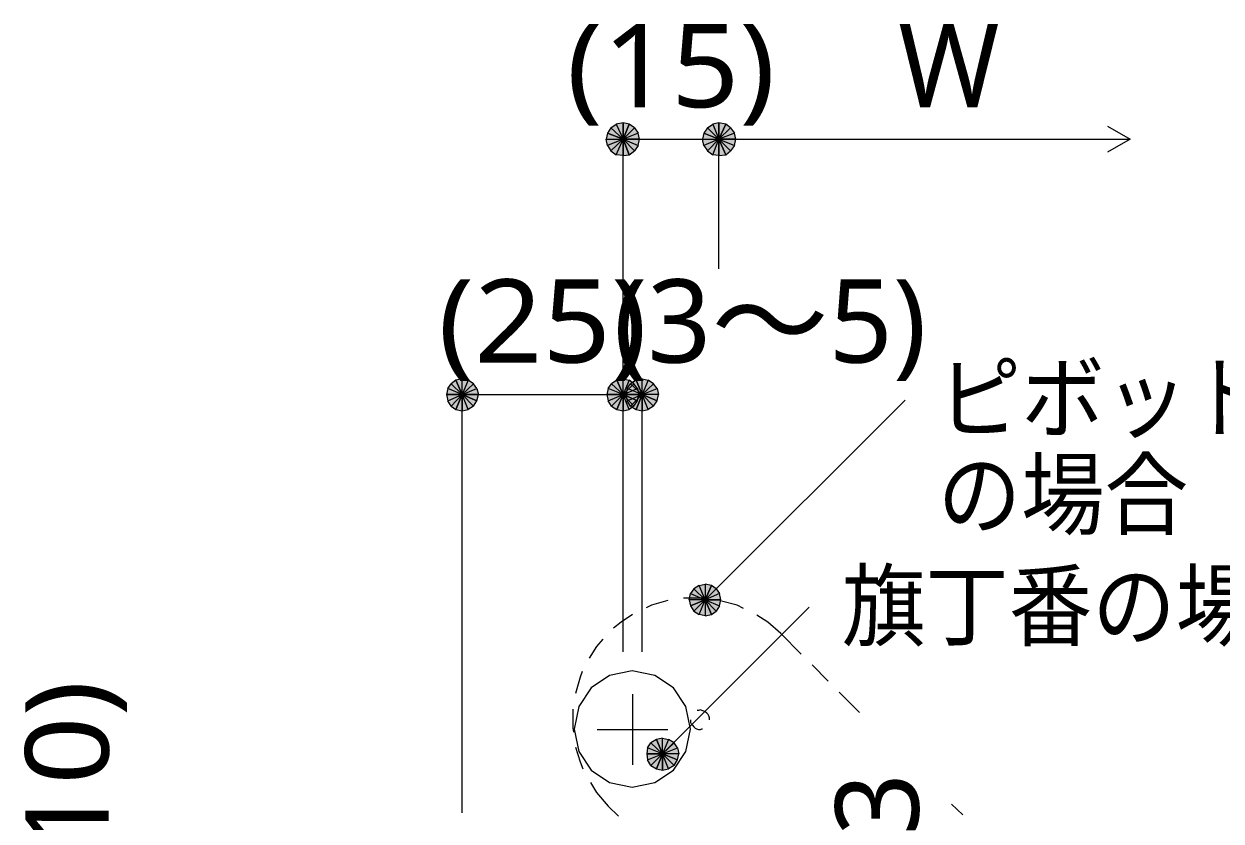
# Model space of a CAD drawing. Header units: millimetres. Extents: x 0 to 420, y 0 to 297.
# Drawn here: x 304.93 to 342.22, y 235.73 to 260.58 of the extents above; entities that cross this region are included whole.
import ezdxf
from ezdxf.enums import TextEntityAlignment as Align

# ---------------------------------------------------------------- set-up
doc = ezdxf.new("R2010")
doc.units = ezdxf.units.MM
doc.styles.add('kst32b', font='NotoSansJP-Variable.ttf')

msp = doc.modelspace()

# ---------------------------------------------------------------- hatches: boundary and pattern name
h = msp.add_hatch(color=7)
h.paths.add_polyline_path([(323.596, 257.492), (323.384, 257.45), (323.596, 256.984), (323.596, 257.492)])
h.paths.add_polyline_path([(323.384, 257.45), (323.596, 256.984), (323.215, 257.344), (323.384, 257.45)])
h.paths.add_polyline_path([(323.596, 256.984), (323.215, 257.344), (323.109, 257.175), (323.596, 256.984)])
for points in [[(323.787, 257.45), (323.596, 257.492), (323.596, 256.984), (323.787, 257.45)], [(326.792, 257.45), (326.58, 257.492), (326.58, 256.984), (326.792, 257.45)], [(318.389, 248.56), (318.579, 248.518), (318.579, 249.026), (318.389, 248.56)], [(323.405, 248.56), (323.596, 248.518), (323.596, 249.026), (323.405, 248.56)], [(323.998, 248.56), (324.189, 248.518), (324.189, 249.026), (323.998, 248.56)], [(325.691, 242.443), (325.797, 242.274), (326.157, 242.633), (325.691, 242.443)], [(324.633, 237.363), (324.824, 237.321), (324.824, 237.829), (324.633, 237.363)]]:
    msp.add_hatch(color=7).paths.add_polyline_path(points)
h = msp.add_hatch(color=7)
h.paths.add_polyline_path([(324.104, 256.984), (324.062, 257.175), (323.596, 256.984), (324.104, 256.984)])
h.paths.add_polyline_path([(324.062, 257.175), (323.596, 256.984), (323.956, 257.344), (324.062, 257.175)])
h.paths.add_polyline_path([(323.596, 256.984), (323.956, 257.344), (323.787, 257.45), (323.596, 256.984)])
h = msp.add_hatch(color=7)
h.paths.add_polyline_path([(326.58, 257.492), (326.39, 257.45), (326.58, 256.984), (326.58, 257.492)])
h.paths.add_polyline_path([(326.39, 257.45), (326.58, 256.984), (326.221, 257.344), (326.39, 257.45)])
h.paths.add_polyline_path([(326.58, 256.984), (326.221, 257.344), (326.115, 257.175), (326.58, 256.984)])
h = msp.add_hatch(color=7)
h.paths.add_polyline_path([(327.11, 256.984), (327.067, 257.175), (326.58, 256.984), (327.11, 256.984)])
h.paths.add_polyline_path([(327.067, 257.175), (326.58, 256.984), (326.94, 257.344), (327.067, 257.175)])
h.paths.add_polyline_path([(326.58, 256.984), (326.94, 257.344), (326.792, 257.45), (326.58, 256.984)])
h = msp.add_hatch(color=7)
h.paths.add_polyline_path([(323.109, 257.175), (323.067, 256.984), (323.596, 256.984), (323.109, 257.175)])
h.paths.add_polyline_path([(323.067, 256.984), (323.596, 256.984), (323.109, 256.794), (323.067, 256.984)])
h.paths.add_polyline_path([(323.596, 256.984), (323.109, 256.794), (323.215, 256.625), (323.596, 256.984)])
h = msp.add_hatch(color=7)
h.paths.add_polyline_path([(323.215, 256.625), (323.384, 256.498), (323.596, 256.984), (323.215, 256.625)])
h.paths.add_polyline_path([(323.384, 256.498), (323.596, 256.984), (323.596, 256.476), (323.384, 256.498)])
h.paths.add_polyline_path([(323.596, 256.984), (323.596, 256.476), (323.787, 256.498), (323.596, 256.984)])
h = msp.add_hatch(color=7)
h.paths.add_polyline_path([(323.787, 256.498), (323.956, 256.625), (323.596, 256.984), (323.787, 256.498)])
h.paths.add_polyline_path([(323.956, 256.625), (323.596, 256.984), (324.062, 256.794), (323.956, 256.625)])
h.paths.add_polyline_path([(323.596, 256.984), (324.062, 256.794), (324.104, 256.984), (323.596, 256.984)])
h = msp.add_hatch(color=7)
h.paths.add_polyline_path([(326.115, 257.175), (326.073, 256.984), (326.58, 256.984), (326.115, 257.175)])
h.paths.add_polyline_path([(326.073, 256.984), (326.58, 256.984), (326.115, 256.794), (326.073, 256.984)])
h.paths.add_polyline_path([(326.58, 256.984), (326.115, 256.794), (326.221, 256.625), (326.58, 256.984)])
h = msp.add_hatch(color=7)
h.paths.add_polyline_path([(326.221, 256.625), (326.39, 256.498), (326.58, 256.984), (326.221, 256.625)])
h.paths.add_polyline_path([(326.39, 256.498), (326.58, 256.984), (326.58, 256.476), (326.39, 256.498)])
h.paths.add_polyline_path([(326.58, 256.984), (326.58, 256.476), (326.792, 256.498), (326.58, 256.984)])
h = msp.add_hatch(color=7)
h.paths.add_polyline_path([(326.792, 256.498), (326.94, 256.625), (326.58, 256.984), (326.792, 256.498)])
h.paths.add_polyline_path([(326.94, 256.625), (326.58, 256.984), (327.067, 256.794), (326.94, 256.625)])
h.paths.add_polyline_path([(326.58, 256.984), (327.067, 256.794), (327.11, 256.984), (326.58, 256.984)])
h = msp.add_hatch(color=7)
h.paths.add_polyline_path([(318.389, 249.47), (318.241, 249.364), (318.579, 249.026), (318.389, 249.47)])
h.paths.add_polyline_path([(318.241, 249.364), (318.579, 249.026), (318.135, 249.216), (318.241, 249.364)])
h.paths.add_polyline_path([(318.579, 249.026), (318.135, 249.216), (318.093, 249.026), (318.579, 249.026)])
h = msp.add_hatch(color=7)
h.paths.add_polyline_path([(318.939, 249.364), (318.77, 249.47), (318.579, 249.026), (318.939, 249.364)])
h.paths.add_polyline_path([(318.77, 249.47), (318.579, 249.026), (318.579, 249.513), (318.77, 249.47)])
h.paths.add_polyline_path([(318.579, 249.026), (318.579, 249.513), (318.389, 249.47), (318.579, 249.026)])
h = msp.add_hatch(color=7)
h.paths.add_polyline_path([(323.405, 249.47), (323.236, 249.364), (323.596, 249.026), (323.405, 249.47)])
h.paths.add_polyline_path([(323.236, 249.364), (323.596, 249.026), (323.13, 249.216), (323.236, 249.364)])
h.paths.add_polyline_path([(323.596, 249.026), (323.13, 249.216), (323.088, 249.026), (323.596, 249.026)])
h = msp.add_hatch(color=7)
h.paths.add_polyline_path([(323.935, 249.364), (323.787, 249.47), (323.596, 249.026), (323.935, 249.364)])
h.paths.add_polyline_path([(323.787, 249.47), (323.596, 249.026), (323.596, 249.513), (323.787, 249.47)])
h.paths.add_polyline_path([(323.596, 249.026), (323.596, 249.513), (323.405, 249.47), (323.596, 249.026)])
h = msp.add_hatch(color=7)
h.paths.add_polyline_path([(323.998, 249.47), (323.829, 249.364), (324.189, 249.026), (323.998, 249.47)])
h.paths.add_polyline_path([(323.829, 249.364), (324.189, 249.026), (323.723, 249.216), (323.829, 249.364)])
h.paths.add_polyline_path([(324.189, 249.026), (323.723, 249.216), (323.681, 249.026), (324.189, 249.026)])
h = msp.add_hatch(color=7)
h.paths.add_polyline_path([(324.548, 249.364), (324.379, 249.47), (324.189, 249.026), (324.548, 249.364)])
h.paths.add_polyline_path([(324.379, 249.47), (324.189, 249.026), (324.189, 249.513), (324.379, 249.47)])
h.paths.add_polyline_path([(324.189, 249.026), (324.189, 249.513), (323.998, 249.47), (324.189, 249.026)])
h = msp.add_hatch(color=7)
h.paths.add_polyline_path([(319.045, 248.835), (319.087, 249.026), (318.579, 249.026), (319.045, 248.835)])
h.paths.add_polyline_path([(319.087, 249.026), (318.579, 249.026), (319.045, 249.216), (319.087, 249.026)])
h.paths.add_polyline_path([(318.579, 249.026), (319.045, 249.216), (318.939, 249.364), (318.579, 249.026)])
h = msp.add_hatch(color=7)
h.paths.add_polyline_path([(324.041, 248.835), (324.083, 249.026), (323.596, 249.026), (324.041, 248.835)])
h.paths.add_polyline_path([(324.083, 249.026), (323.596, 249.026), (324.041, 249.216), (324.083, 249.026)])
h.paths.add_polyline_path([(323.596, 249.026), (324.041, 249.216), (323.935, 249.364), (323.596, 249.026)])
h = msp.add_hatch(color=7)
h.paths.add_polyline_path([(324.654, 248.835), (324.697, 249.026), (324.189, 249.026), (324.654, 248.835)])
h.paths.add_polyline_path([(324.697, 249.026), (324.189, 249.026), (324.654, 249.216), (324.697, 249.026)])
h.paths.add_polyline_path([(324.189, 249.026), (324.654, 249.216), (324.548, 249.364), (324.189, 249.026)])
h = msp.add_hatch(color=7)
h.paths.add_polyline_path([(318.093, 249.026), (318.135, 248.835), (318.579, 249.026), (318.093, 249.026)])
h.paths.add_polyline_path([(318.135, 248.835), (318.579, 249.026), (318.241, 248.666), (318.135, 248.835)])
h.paths.add_polyline_path([(318.579, 249.026), (318.241, 248.666), (318.389, 248.56), (318.579, 249.026)])
h = msp.add_hatch(color=7)
h.paths.add_polyline_path([(318.579, 248.518), (318.77, 248.56), (318.579, 249.026), (318.579, 248.518)])
h.paths.add_polyline_path([(318.77, 248.56), (318.579, 249.026), (318.939, 248.666), (318.77, 248.56)])
h.paths.add_polyline_path([(318.579, 249.026), (318.939, 248.666), (319.045, 248.835), (318.579, 249.026)])
h = msp.add_hatch(color=7)
h.paths.add_polyline_path([(323.088, 249.026), (323.13, 248.835), (323.596, 249.026), (323.088, 249.026)])
h.paths.add_polyline_path([(323.13, 248.835), (323.596, 249.026), (323.236, 248.666), (323.13, 248.835)])
h.paths.add_polyline_path([(323.596, 249.026), (323.236, 248.666), (323.405, 248.56), (323.596, 249.026)])
h = msp.add_hatch(color=7)
h.paths.add_polyline_path([(323.596, 248.518), (323.787, 248.56), (323.596, 249.026), (323.596, 248.518)])
h.paths.add_polyline_path([(323.787, 248.56), (323.596, 249.026), (323.935, 248.666), (323.787, 248.56)])
h.paths.add_polyline_path([(323.596, 249.026), (323.935, 248.666), (324.041, 248.835), (323.596, 249.026)])
h = msp.add_hatch(color=7)
h.paths.add_polyline_path([(323.681, 249.026), (323.723, 248.835), (324.189, 249.026), (323.681, 249.026)])
h.paths.add_polyline_path([(323.723, 248.835), (324.189, 249.026), (323.829, 248.666), (323.723, 248.835)])
h.paths.add_polyline_path([(324.189, 249.026), (323.829, 248.666), (323.998, 248.56), (324.189, 249.026)])
h = msp.add_hatch(color=7)
h.paths.add_polyline_path([(324.189, 248.518), (324.379, 248.56), (324.189, 249.026), (324.189, 248.518)])
h.paths.add_polyline_path([(324.379, 248.56), (324.189, 249.026), (324.548, 248.666), (324.379, 248.56)])
h.paths.add_polyline_path([(324.189, 249.026), (324.548, 248.666), (324.654, 248.835), (324.189, 249.026)])
h = msp.add_hatch(color=7)
h.paths.add_polyline_path([(326.348, 243.078), (326.157, 243.12), (326.157, 242.633), (326.348, 243.078)])
h.paths.add_polyline_path([(326.157, 243.12), (326.157, 242.633), (325.967, 243.078), (326.157, 243.12)])
h.paths.add_polyline_path([(326.157, 242.633), (325.967, 243.078), (325.797, 242.972), (326.157, 242.633)])
h = msp.add_hatch(color=7)
h.paths.add_polyline_path([(325.797, 242.972), (325.691, 242.824), (326.157, 242.633), (325.797, 242.972)])
h.paths.add_polyline_path([(325.691, 242.824), (326.157, 242.633), (325.649, 242.633), (325.691, 242.824)])
h.paths.add_polyline_path([(326.157, 242.633), (325.649, 242.633), (325.691, 242.443), (326.157, 242.633)])
h = msp.add_hatch(color=7)
h.paths.add_polyline_path([(326.644, 242.633), (326.602, 242.824), (326.157, 242.633), (326.644, 242.633)])
h.paths.add_polyline_path([(326.602, 242.824), (326.157, 242.633), (326.496, 242.972), (326.602, 242.824)])
h.paths.add_polyline_path([(326.157, 242.633), (326.496, 242.972), (326.348, 243.078), (326.157, 242.633)])
h = msp.add_hatch(color=7)
h.paths.add_polyline_path([(325.797, 242.274), (325.967, 242.168), (326.157, 242.633), (325.797, 242.274)])
h.paths.add_polyline_path([(325.967, 242.168), (326.157, 242.633), (326.157, 242.125), (325.967, 242.168)])
h.paths.add_polyline_path([(326.157, 242.633), (326.157, 242.125), (326.348, 242.168), (326.157, 242.633)])
h = msp.add_hatch(color=7)
h.paths.add_polyline_path([(326.348, 242.168), (326.496, 242.274), (326.157, 242.633), (326.348, 242.168)])
h.paths.add_polyline_path([(326.496, 242.274), (326.157, 242.633), (326.602, 242.443), (326.496, 242.274)])
h.paths.add_polyline_path([(326.157, 242.633), (326.602, 242.443), (326.644, 242.633), (326.157, 242.633)])
h = msp.add_hatch(color=7)
h.paths.add_polyline_path([(324.633, 238.273), (324.464, 238.167), (324.824, 237.829), (324.633, 238.273)])
h.paths.add_polyline_path([(324.464, 238.167), (324.824, 237.829), (324.358, 238.019), (324.464, 238.167)])
h.paths.add_polyline_path([(324.824, 237.829), (324.358, 238.019), (324.337, 237.829), (324.824, 237.829)])
h = msp.add_hatch(color=7)
h.paths.add_polyline_path([(325.184, 238.167), (325.014, 238.273), (324.824, 237.829), (325.184, 238.167)])
h.paths.add_polyline_path([(325.014, 238.273), (324.824, 237.829), (324.824, 238.315), (325.014, 238.273)])
h.paths.add_polyline_path([(324.824, 237.829), (324.824, 238.315), (324.633, 238.273), (324.824, 237.829)])
h = msp.add_hatch(color=7)
h.paths.add_polyline_path([(325.289, 237.638), (325.332, 237.829), (324.824, 237.829), (325.289, 237.638)])
h.paths.add_polyline_path([(325.332, 237.829), (324.824, 237.829), (325.289, 238.019), (325.332, 237.829)])
h.paths.add_polyline_path([(324.824, 237.829), (325.289, 238.019), (325.184, 238.167), (324.824, 237.829)])
h = msp.add_hatch(color=7)
h.paths.add_polyline_path([(324.337, 237.829), (324.358, 237.638), (324.824, 237.829), (324.337, 237.829)])
h.paths.add_polyline_path([(324.358, 237.638), (324.824, 237.829), (324.464, 237.469), (324.358, 237.638)])
h.paths.add_polyline_path([(324.824, 237.829), (324.464, 237.469), (324.633, 237.363), (324.824, 237.829)])
h = msp.add_hatch(color=7)
h.paths.add_polyline_path([(324.824, 237.321), (325.014, 237.363), (324.824, 237.829), (324.824, 237.321)])
h.paths.add_polyline_path([(325.014, 237.363), (324.824, 237.829), (325.184, 237.469), (325.014, 237.363)])
h.paths.add_polyline_path([(324.824, 237.829), (325.184, 237.469), (325.289, 237.638), (324.824, 237.829)])

# ---------------------------------------------------------------- linework, layer by layer
at = {"lineweight": 0}
for points in [[(323.596, 256.984), (323.215, 257.344), (323.109, 257.175)], [(323.384, 257.45), (323.596, 256.984), (323.215, 257.344)], [(323.596, 257.492), (323.384, 257.45), (323.596, 256.984)], [(323.787, 257.45), (323.596, 257.492), (323.596, 256.984)], [(323.596, 256.984), (323.956, 257.344), (323.787, 257.45)], [(324.062, 257.175), (323.596, 256.984), (323.956, 257.344)], [(326.58, 256.984), (326.221, 257.344), (326.115, 257.175)], [(326.39, 257.45), (326.58, 256.984), (326.221, 257.344)], [(326.58, 257.492), (326.39, 257.45), (326.58, 256.984)], [(326.792, 257.45), (326.58, 257.492), (326.58, 256.984)], [(326.58, 256.984), (326.94, 257.344), (326.792, 257.45)], [(327.067, 257.175), (326.58, 256.984), (326.94, 257.344)], [(323.109, 257.175), (323.067, 256.984), (323.596, 256.984)], [(323.067, 256.984), (323.596, 256.984), (323.109, 256.794)], [(323.596, 256.984), (323.109, 256.794), (323.215, 256.625)], [(323.215, 256.625), (323.384, 256.498), (323.596, 256.984)], [(323.384, 256.498), (323.596, 256.984), (323.596, 256.476)], [(324.104, 256.984), (324.062, 257.175), (323.596, 256.984)], [(323.596, 256.984), (323.596, 256.476), (323.787, 256.498)], [(323.787, 256.498), (323.956, 256.625), (323.596, 256.984)], [(323.956, 256.625), (323.596, 256.984), (324.062, 256.794)], [(323.596, 256.984), (324.062, 256.794), (324.104, 256.984)], [(326.115, 257.175), (326.073, 256.984), (326.58, 256.984)], [(326.073, 256.984), (326.58, 256.984), (326.115, 256.794)], [(326.58, 256.984), (326.115, 256.794), (326.221, 256.625)], [(326.221, 256.625), (326.39, 256.498), (326.58, 256.984)], [(326.39, 256.498), (326.58, 256.984), (326.58, 256.476)], [(327.11, 256.984), (327.067, 257.175), (326.58, 256.984)], [(326.58, 256.984), (326.58, 256.476), (326.792, 256.498)], [(326.792, 256.498), (326.94, 256.625), (326.58, 256.984)], [(326.94, 256.625), (326.58, 256.984), (327.067, 256.794)], [(326.58, 256.984), (327.067, 256.794), (327.11, 256.984)], [(318.389, 249.47), (318.241, 249.364), (318.579, 249.026)], [(318.579, 249.026), (318.579, 249.513), (318.389, 249.47)], [(318.77, 249.47), (318.579, 249.026), (318.579, 249.513)], [(318.939, 249.364), (318.77, 249.47), (318.579, 249.026)], [(323.405, 249.47), (323.236, 249.364), (323.596, 249.026)], [(323.596, 249.026), (323.596, 249.513), (323.405, 249.47)], [(323.787, 249.47), (323.596, 249.026), (323.596, 249.513)], [(323.935, 249.364), (323.787, 249.47), (323.596, 249.026)], [(323.998, 249.47), (323.829, 249.364), (324.189, 249.026)], [(324.189, 249.026), (324.189, 249.513), (323.998, 249.47)], [(324.379, 249.47), (324.189, 249.026), (324.189, 249.513)], [(324.548, 249.364), (324.379, 249.47), (324.189, 249.026)], [(318.579, 249.026), (318.135, 249.216), (318.093, 249.026)], [(318.241, 249.364), (318.579, 249.026), (318.135, 249.216)], [(318.579, 249.026), (319.045, 249.216), (318.939, 249.364)], [(319.087, 249.026), (318.579, 249.026), (319.045, 249.216)], [(323.596, 249.026), (323.13, 249.216), (323.088, 249.026)], [(323.236, 249.364), (323.596, 249.026), (323.13, 249.216)], [(323.596, 249.026), (324.041, 249.216), (323.935, 249.364)], [(324.083, 249.026), (323.596, 249.026), (324.041, 249.216)], [(324.189, 249.026), (323.723, 249.216), (323.681, 249.026)], [(323.829, 249.364), (324.189, 249.026), (323.723, 249.216)], [(324.189, 249.026), (324.654, 249.216), (324.548, 249.364)], [(324.697, 249.026), (324.189, 249.026), (324.654, 249.216)], [(318.093, 249.026), (318.135, 248.835), (318.579, 249.026)], [(318.135, 248.835), (318.579, 249.026), (318.241, 248.666)], [(318.579, 249.026), (318.241, 248.666), (318.389, 248.56)], [(318.389, 248.56), (318.579, 248.518), (318.579, 249.026)], [(318.579, 248.518), (318.77, 248.56), (318.579, 249.026)], [(318.77, 248.56), (318.579, 249.026), (318.939, 248.666)], [(318.579, 249.026), (318.939, 248.666), (319.045, 248.835)], [(319.045, 248.835), (319.087, 249.026), (318.579, 249.026)], [(323.088, 249.026), (323.13, 248.835), (323.596, 249.026)], [(323.13, 248.835), (323.596, 249.026), (323.236, 248.666)], [(323.596, 249.026), (323.236, 248.666), (323.405, 248.56)], [(323.405, 248.56), (323.596, 248.518), (323.596, 249.026)], [(323.596, 248.518), (323.787, 248.56), (323.596, 249.026)], [(323.787, 248.56), (323.596, 249.026), (323.935, 248.666)], [(323.596, 249.026), (323.935, 248.666), (324.041, 248.835)], [(324.041, 248.835), (324.083, 249.026), (323.596, 249.026)], [(323.681, 249.026), (323.723, 248.835), (324.189, 249.026)], [(323.723, 248.835), (324.189, 249.026), (323.829, 248.666)], [(324.189, 249.026), (323.829, 248.666), (323.998, 248.56)], [(323.998, 248.56), (324.189, 248.518), (324.189, 249.026)], [(324.189, 248.518), (324.379, 248.56), (324.189, 249.026)], [(324.379, 248.56), (324.189, 249.026), (324.548, 248.666)], [(324.189, 249.026), (324.548, 248.666), (324.654, 248.835)], [(324.654, 248.835), (324.697, 249.026), (324.189, 249.026)], [(326.157, 243.12), (326.157, 242.633), (325.967, 243.078)], [(326.348, 243.078), (326.157, 243.12), (326.157, 242.633)], [(325.691, 242.824), (326.157, 242.633), (325.649, 242.633)], [(325.797, 242.972), (325.691, 242.824), (326.157, 242.633)], [(326.157, 242.633), (325.967, 243.078), (325.797, 242.972)], [(326.157, 242.633), (326.496, 242.972), (326.348, 243.078)], [(326.602, 242.824), (326.157, 242.633), (326.496, 242.972)], [(326.644, 242.633), (326.602, 242.824), (326.157, 242.633)], [(326.157, 242.633), (325.649, 242.633), (325.691, 242.443)], [(325.691, 242.443), (325.797, 242.274), (326.157, 242.633)], [(325.797, 242.274), (325.967, 242.168), (326.157, 242.633)], [(325.967, 242.168), (326.157, 242.633), (326.157, 242.125)], [(326.157, 242.633), (326.157, 242.125), (326.348, 242.168)], [(326.348, 242.168), (326.496, 242.274), (326.157, 242.633)], [(326.496, 242.274), (326.157, 242.633), (326.602, 242.443)], [(326.157, 242.633), (326.602, 242.443), (326.644, 242.633)], [(324.633, 238.273), (324.464, 238.167), (324.824, 237.829)], [(324.824, 237.829), (324.824, 238.315), (324.633, 238.273)], [(325.014, 238.273), (324.824, 237.829), (324.824, 238.315)], [(325.184, 238.167), (325.014, 238.273), (324.824, 237.829)], [(324.824, 237.829), (324.358, 238.019), (324.337, 237.829)], [(324.464, 238.167), (324.824, 237.829), (324.358, 238.019)], [(324.824, 237.829), (325.289, 238.019), (325.184, 238.167)], [(325.332, 237.829), (324.824, 237.829), (325.289, 238.019)], [(324.337, 237.829), (324.358, 237.638), (324.824, 237.829)], [(324.358, 237.638), (324.824, 237.829), (324.464, 237.469)], [(324.824, 237.829), (324.464, 237.469), (324.633, 237.363)], [(324.633, 237.363), (324.824, 237.321), (324.824, 237.829)], [(324.824, 237.321), (325.014, 237.363), (324.824, 237.829)], [(325.014, 237.363), (324.824, 237.829), (325.184, 237.469)], [(324.824, 237.829), (325.184, 237.469), (325.289, 237.638)], [(325.289, 237.638), (325.332, 237.829), (324.824, 237.829)]]:
    msp.add_lwpolyline(points, close=True, dxfattribs=at)
at = {"lineweight": 13}
for points in [[(338.688, 257.387), (339.386, 256.984), (338.688, 256.582)], [(323.596, 248.983), (323.596, 256.984)], [(323.596, 256.984), (326.58, 256.984)], [(326.58, 252.942), (326.58, 256.984), (339.386, 256.984)], [(318.579, 235.987), (318.579, 249.026)], [(318.579, 249.026), (323.596, 249.026), (324.189, 249.026)], [(323.596, 241.004), (323.596, 249.026)], [(324.189, 241.004), (324.189, 249.026)], [(326.157, 242.633), (332.38, 248.856)], [(324.993, 242.612), (324.485, 242.464), (324.316, 242.379)], [(324.824, 237.829), (329.396, 242.401)], [(326.178, 242.676), (326.094, 242.676), (325.543, 242.676), (325.48, 242.676)], [(327.343, 242.358), (327.152, 242.464), (326.665, 242.591)], [(323.892, 242.168), (323.532, 241.935), (323.3, 241.745)], [(328.507, 241.575), (328.104, 241.935), (327.766, 242.147)], [(322.961, 241.406), (322.771, 241.173), (322.538, 240.813)], [(328.507, 241.575), (329.142, 240.94)], [(329.48, 240.601), (329.988, 240.093)], [(322.326, 240.39), (322.262, 240.221), (322.114, 239.712)], [(323.892, 239.691), (323.892, 237.49)], [(330.327, 239.755), (330.962, 239.12)], [(322.03, 239.226), (322.03, 239.162), (322.03, 238.633), (322.051, 238.506)], [(326.284, 238.887), (326.284, 238.95), (326.263, 239.014), (326.242, 239.056), (326.2, 239.099), (326.157, 239.141), (326.115, 239.162), (326.051, 239.183), (326.009, 239.204), (325.946, 239.183), (325.903, 239.183)], [(325.691, 238.887), (325.691, 238.866), (325.691, 238.802), (325.713, 238.76), (325.755, 238.718), (325.797, 238.675), (325.84, 238.633), (325.882, 238.612), (325.946, 238.591), (326.009, 238.591), (326.051, 238.612), (326.073, 238.612)], [(322.792, 238.591), (324.993, 238.591)], [(322.114, 238.04), (322.262, 237.575), (322.347, 237.363)], [(322.58, 236.94), (322.771, 236.622), (323.13, 236.199)], [(323.448, 235.881), (323.13, 236.199)], [(333.82, 236.262), (334.179, 235.924)]]:
    msp.add_lwpolyline(points, dxfattribs=at)
msp.add_lwpolyline([(325.691, 238.601), (325.549, 239.306), (325.161, 239.881), (324.586, 240.269), (323.882, 240.411), (323.177, 240.269), (322.602, 239.881), (322.214, 239.306), (322.072, 238.601), (322.214, 237.897), (322.602, 237.322), (323.177, 236.934), (323.882, 236.791), (324.586, 236.934), (325.161, 237.322), (325.549, 237.897)], close=True, dxfattribs=at)

# ---------------------------------------------------------------- texts
at = {"style": 'kst32b'}
for s, height, p, p2 in [('(15)', 2.5989, (321.839, 257.979), (328.336, 257.979)), ('(25)', 2.5989, (317.839, 250.021), (324.336, 250.021)), ('(3～5)', 2.5989, (323.3, 250.021), (333.046, 250.021)), ('ピボットヒンジ', 2.0791, (333.396, 247.883), (351.589, 247.883)), ('の場合', 2.0791, (333.396, 244.877), (341.193, 244.877)), ('旗丁番の場合', 2.0791, (330.412, 241.406), (346.005, 241.406)), ('(10)', 2.5989, (307.573, 233.616), (307.573, 240.114))]:
    msp.add_text(s, height=height, dxfattribs=at).set_placement(p, p2, align=Align.FIT)
msp.add_text('W', height=2.599, dxfattribs=at).set_placement((332.169, 257.979))
msp.add_text('3', height=2.599, rotation=90, dxfattribs=at).set_placement((332.804, 235.289))

doc.saveas('drawing.dxf')
